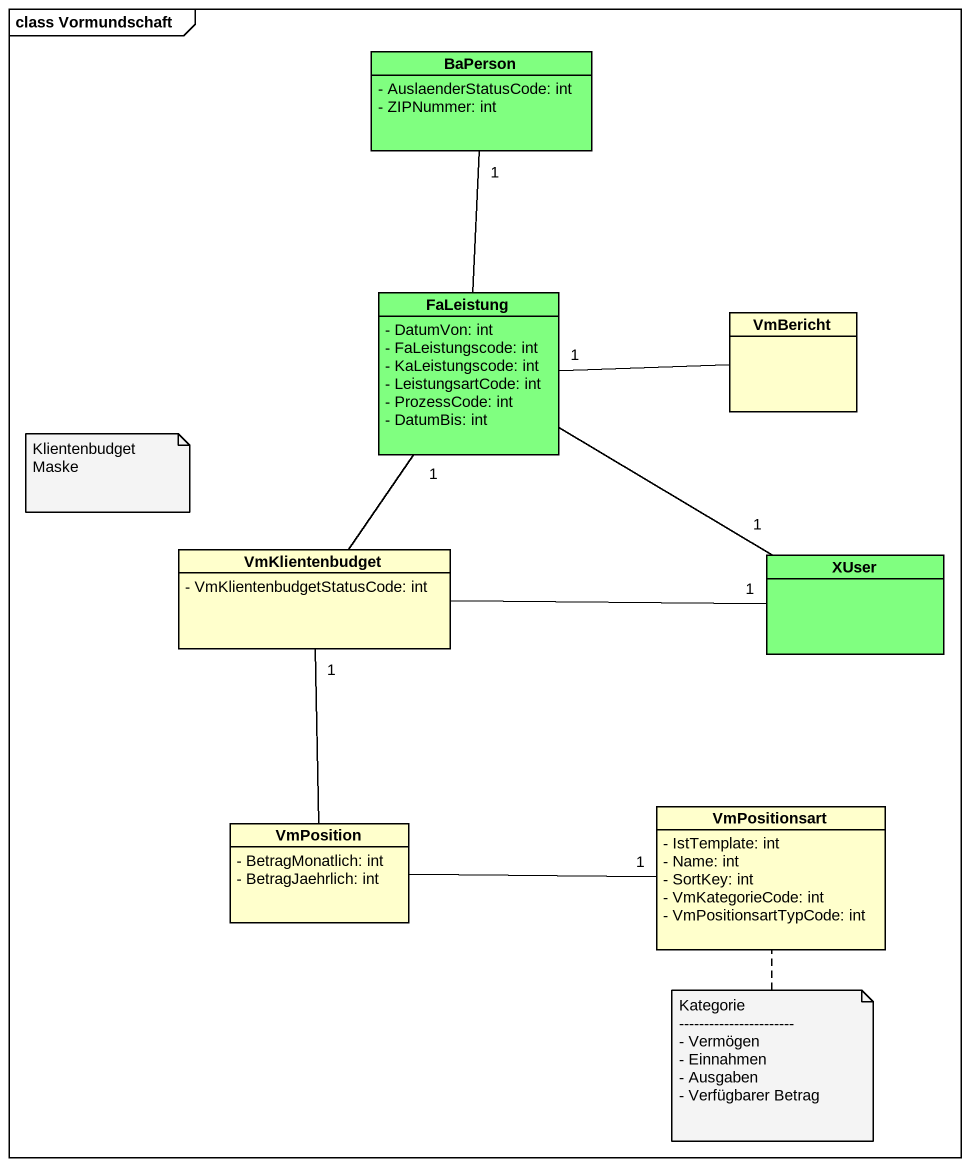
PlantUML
@startuml
mainframe class Vormundschaft
hide circle
hide empty members
skinparam classAttributeIconSize 0
class BaPerson #80FF80 {
  - AuslaenderStatusCode: int
  - ZIPNummer: int
}
class FaLeistung #80FF80 {
  - DatumVon: int
  - FaLeistungscode: int
  - KaLeistungscode: int
  - LeistungsartCode: int
  - ProzessCode: int
  - DatumBis: int
}
class VmBericht
class VmKlientenbudget {
  - VmKlientenbudgetStatusCode: int
}
class XUser #80FF80
class VmPositionsart {
  - IstTemplate: int
  - Name: int
  - SortKey: int
  - VmKategorieCode: int
  - VmPositionsartTypCode: int
}
class VmPosition {
  - BetragMonatlich: int
  - BetragJaehrlich: int
}
FaLeistung -up- "1" BaPerson
FaLeistung -right- "1" XUser
VmBericht -left- "1" FaLeistung
VmKlientenbudget -up- "1" FaLeistung
VmKlientenbudget -right- "1" XUser
VmPosition -up- "1" VmKlientenbudget
VmPosition -right- "1" VmPositionsart
note as N1
  KlientenbudgetMaske
end note
note bottom of VmPositionsart
  Kategorie
  ~--~--~--~--~--~--~--~--~--~--~---
  - Vermögen
  - Einnahmen
  - Ausgaben
  - Verfügbarer Betrag
end note
@enduml
